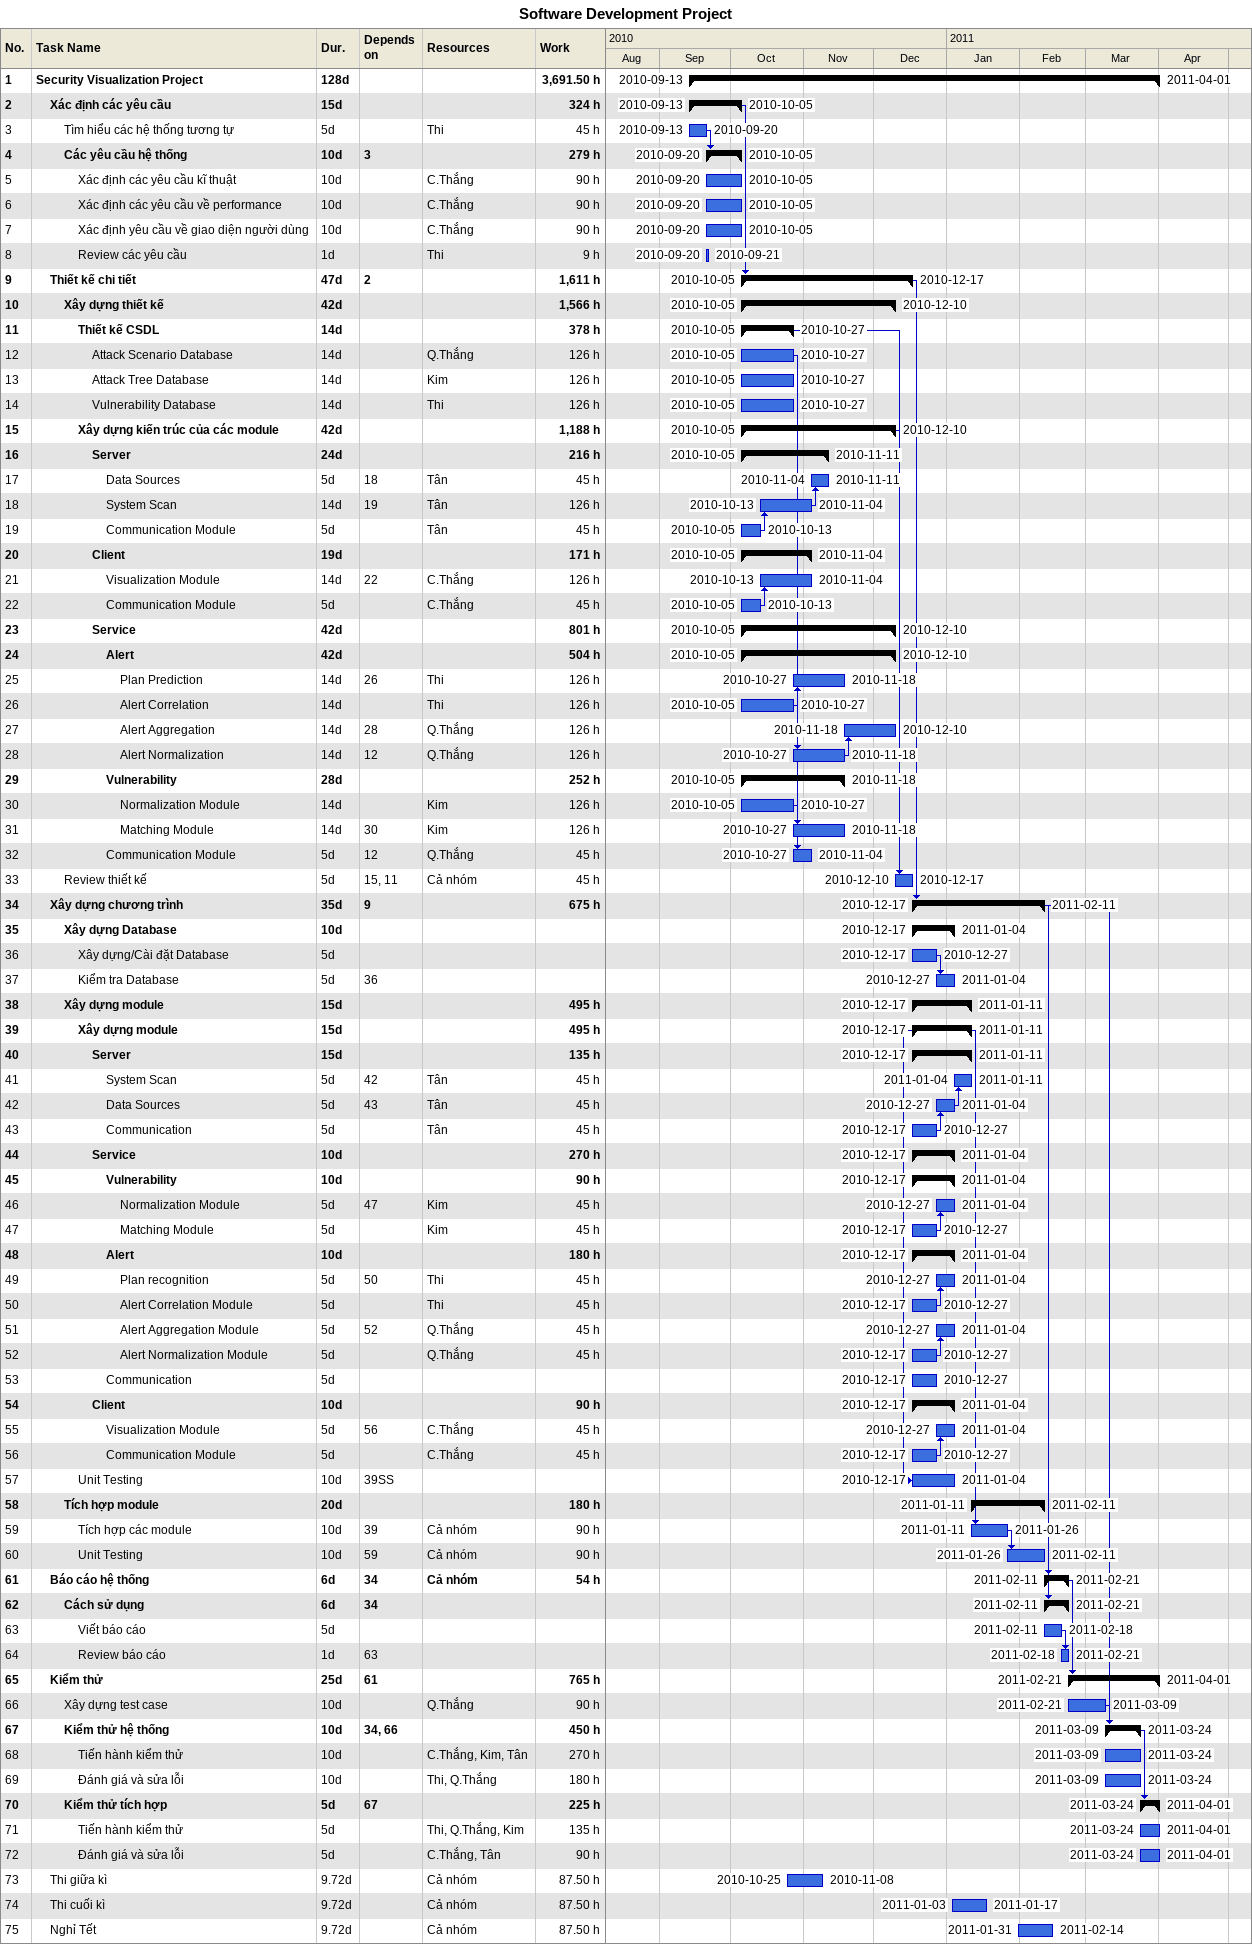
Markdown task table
Software Development Project

| ID | Level | Task | Duration | Start | Finish | Predecessors | Resources | Work (h) |
|---|---|---|---|---|---|---|---|---|
| 1 | 1 | **Security Visualization Project** | 128d | 2010-09-13 | 2011-04-01 |  |  | 3691.50 |
| 2 | 2 | **Xác định các yêu cầu** | 15d | 2010-09-13 | 2010-10-05 |  |  | 324 |
| 3 | 3 | Tìm hiểu các hệ thống tương tự | 5d | 2010-09-13 | 2010-09-20 |  | Thi | 45 |
| 4 | 3 | **Các yêu cầu hệ thống** | 10d | 2010-09-20 | 2010-10-05 | 3 |  | 279 |
| 5 | 4 | Xác định các yêu cầu kĩ thuật | 10d | 2010-09-20 | 2010-10-05 |  | C.Thắng | 90 |
| 6 | 4 | Xác định các yêu cầu về performance | 10d | 2010-09-20 | 2010-10-05 |  | C.Thắng | 90 |
| 7 | 4 | Xác định yêu cầu về giao diện người dùng | 10d | 2010-09-20 | 2010-10-05 |  | C.Thắng | 90 |
| 8 | 4 | Review các yêu cầu | 1d | 2010-09-20 | 2010-09-21 |  | Thi | 9 |
| 9 | 2 | **Thiết kế chi tiết** | 47d | 2010-10-05 | 2010-12-17 | 2 |  | 1611 |
| 10 | 3 | **Xây dựng thiết kế** | 42d | 2010-10-05 | 2010-12-10 |  |  | 1566 |
| 11 | 4 | **Thiết kế CSDL** | 14d | 2010-10-05 | 2010-10-27 |  |  | 378 |
| 12 | 5 | Attack Scenario Database | 14d | 2010-10-05 | 2010-10-27 |  | Q.Thắng | 126 |
| 13 | 5 | Attack Tree Database | 14d | 2010-10-05 | 2010-10-27 |  | Kim | 126 |
| 14 | 5 | Vulnerability Database | 14d | 2010-10-05 | 2010-10-27 |  | Thi | 126 |
| 15 | 4 | **Xây dựng kiến trúc của các module** | 42d | 2010-10-05 | 2010-12-10 |  |  | 1188 |
| 16 | 5 | **Server** | 24d | 2010-10-05 | 2010-11-11 |  |  | 216 |
| 17 | 6 | Data Sources | 5d | 2010-11-04 | 2010-11-11 | 18 | Tân | 45 |
| 18 | 6 | System Scan | 14d | 2010-10-13 | 2010-11-04 | 19 | Tân | 126 |
| 19 | 6 | Communication Module | 5d | 2010-10-05 | 2010-10-13 |  | Tân | 45 |
| 20 | 5 | **Client** | 19d | 2010-10-05 | 2010-11-04 |  |  | 171 |
| 21 | 6 | Visualization Module | 14d | 2010-10-13 | 2010-11-04 | 22 | C.Thắng | 126 |
| 22 | 6 | Communication Module | 5d | 2010-10-05 | 2010-10-13 |  | C.Thắng | 45 |
| 23 | 5 | **Service** | 42d | 2010-10-05 | 2010-12-10 |  |  | 801 |
| 24 | 6 | **Alert** | 42d | 2010-10-05 | 2010-12-10 |  |  | 504 |
| 25 | 7 | Plan Prediction | 14d | 2010-10-27 | 2010-11-18 | 26 | Thi | 126 |
| 26 | 7 | Alert Correlation | 14d | 2010-10-05 | 2010-10-27 |  | Thi | 126 |
| 27 | 7 | Alert Aggregation | 14d | 2010-11-18 | 2010-12-10 | 28 | Q.Thắng | 126 |
| 28 | 7 | Alert Normalization | 14d | 2010-10-27 | 2010-11-18 | 12 | Q.Thắng | 126 |
| 29 | 6 | **Vulnerability** | 28d | 2010-10-05 | 2010-11-18 |  |  | 252 |
| 30 | 7 | Normalization Module | 14d | 2010-10-05 | 2010-10-27 |  | Kim | 126 |
| 31 | 7 | Matching Module | 14d | 2010-10-27 | 2010-11-18 | 30 | Kim | 126 |
| 32 | 6 | Communication Module | 5d | 2010-10-27 | 2010-11-04 | 12 | Q.Thắng | 45 |
| 33 | 3 | Review thiết kế | 5d | 2010-12-10 | 2010-12-17 | 15, 11 | Cả nhóm | 45 |
| 34 | 2 | **Xây dựng chương trình** | 35d | 2010-12-17 | 2011-02-11 | 9 |  | 675 |
| 35 | 3 | **Xây dựng Database** | 10d | 2010-12-17 | 2011-01-04 |  |  |  |
| 36 | 4 | Xây dựng/Cài đặt Database | 5d | 2010-12-17 | 2010-12-27 |  |  |  |
| 37 | 4 | Kiểm tra Database | 5d | 2010-12-27 | 2011-01-04 | 36 |  |  |
| 38 | 3 | **Xây dựng module** | 15d | 2010-12-17 | 2011-01-11 |  |  | 495 |
| 39 | 4 | **Xây dựng module** | 15d | 2010-12-17 | 2011-01-11 |  |  | 495 |
| 40 | 5 | **Server** | 15d | 2010-12-17 | 2011-01-11 |  |  | 135 |
| 41 | 6 | System Scan | 5d | 2011-01-04 | 2011-01-11 | 42 | Tân | 45 |
| 42 | 6 | Data Sources | 5d | 2010-12-27 | 2011-01-04 | 43 | Tân | 45 |
| 43 | 6 | Communication | 5d | 2010-12-17 | 2010-12-27 |  | Tân | 45 |
| 44 | 5 | **Service** | 10d | 2010-12-17 | 2011-01-04 |  |  | 270 |
| 45 | 6 | **Vulnerability** | 10d | 2010-12-17 | 2011-01-04 |  |  | 90 |
| 46 | 7 | Normalization Module | 5d | 2010-12-27 | 2011-01-04 | 47 | Kim | 45 |
| 47 | 7 | Matching Module | 5d | 2010-12-17 | 2010-12-27 |  | Kim | 45 |
| 48 | 6 | **Alert** | 10d | 2010-12-17 | 2011-01-04 |  |  | 180 |
| 49 | 7 | Plan recognition | 5d | 2010-12-27 | 2011-01-04 | 50 | Thi | 45 |
| 50 | 7 | Alert Correlation Module | 5d | 2010-12-17 | 2010-12-27 |  | Thi | 45 |
| 51 | 7 | Alert Aggregation Module | 5d | 2010-12-27 | 2011-01-04 | 52 | Q.Thắng | 45 |
| 52 | 7 | Alert Normalization Module | 5d | 2010-12-17 | 2010-12-27 |  | Q.Thắng | 45 |
| 53 | 6 | Communication | 5d | 2010-12-17 | 2010-12-27 |  |  |  |
| 54 | 5 | **Client** | 10d | 2010-12-17 | 2011-01-04 |  |  | 90 |
| 55 | 6 | Visualization Module | 5d | 2010-12-27 | 2011-01-04 | 56 | C.Thắng | 45 |
| 56 | 6 | Communication Module | 5d | 2010-12-17 | 2010-12-27 |  | C.Thắng | 45 |
| 57 | 4 | Unit Testing | 10d | 2010-12-17 | 2011-01-04 | 39SS |  |  |
| 58 | 3 | **Tích hợp module** | 20d | 2011-01-11 | 2011-02-11 |  |  | 180 |
| 59 | 4 | Tích hợp các module | 10d | 2011-01-11 | 2011-01-26 | 39 | Cả nhóm | 90 |
| 60 | 4 | Unit Testing | 10d | 2011-01-26 | 2011-02-11 | 59 | Cả nhóm | 90 |
| 61 | 2 | **Báo cáo hệ thống** | 6d | 2011-02-11 | 2011-02-21 | 34 | Cả nhóm | 54 |
| 62 | 3 | **Cách sử dụng** | 6d | 2011-02-11 | 2011-02-21 | 34 |  |  |
| 63 | 4 | Viết báo cáo | 5d | 2011-02-11 | 2011-02-18 |  |  |  |
| 64 | 4 | Review báo cáo | 1d | 2011-02-18 | 2011-02-21 | 63 |  |  |
| 65 | 2 | **Kiểm thử** | 25d | 2011-02-21 | 2011-04-01 | 61 |  | 765 |
| 66 | 3 | Xây dựng test case | 10d | 2011-02-21 | 2011-03-09 |  | Q.Thắng | 90 |
| 67 | 3 | **Kiểm thử hệ thống** | 10d | 2011-03-09 | 2011-03-24 | 34, 66 |  | 450 |
| 68 | 4 | Tiến hành kiểm thử | 10d | 2011-03-09 | 2011-03-24 |  | C.Thắng, Kim, Tân | 270 |
| 69 | 4 | Đánh giá và sửa lỗi | 10d | 2011-03-09 | 2011-03-24 |  | Thi, Q.Thắng | 180 |
| 70 | 3 | **Kiểm thử tích hợp** | 5d | 2011-03-24 | 2011-04-01 | 67 |  | 225 |
| 71 | 4 | Tiến hành kiểm thử | 5d | 2011-03-24 | 2011-04-01 |  | Thi, Q.Thắng, Kim | 135 |
| 72 | 4 | Đánh giá và sửa lỗi | 5d | 2011-03-24 | 2011-04-01 |  | C.Thắng, Tân | 90 |
| 73 | 2 | Thi giữa kì | 9.72d | 2010-10-25 | 2010-11-08 |  | Cả nhóm | 87.50 |
| 74 | 2 | Thi cuối kì | 9.72d | 2011-01-03 | 2011-01-17 |  | Cả nhóm | 87.50 |
| 75 | 2 | Nghỉ Tết | 9.72d | 2011-01-31 | 2011-02-14 |  | Cả nhóm | 87.50 |
